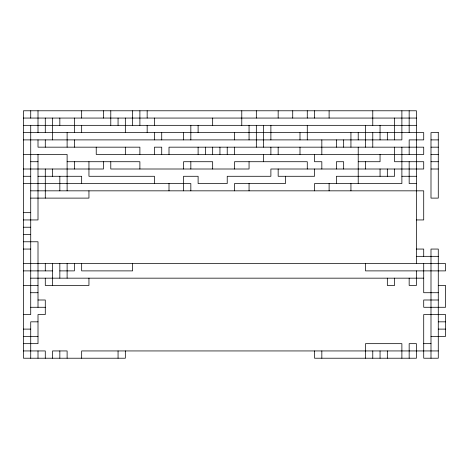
<?xml version="1.0" encoding="UTF-8"?>
<svg xmlns="http://www.w3.org/2000/svg" width="469" height="469" viewBox="0 0 469 469"><rect width="100%" height="100%" fill="white"/><g stroke="black" fill="none" stroke-linecap="round" stroke-linejoin="round"><path stroke-width="0.7" d="M23.45 118.059L416.437 118.059M23.45 125.334L416.437 125.334M23.45 132.616L423.718 132.616L423.718 139.891L409.161 139.891L409.161 154.448M23.45 139.891L401.886 139.891L401.886 110.784M430.993 139.891L438.275 139.891M430.993 147.166L438.275 147.166M23.45 154.448L67.114 154.448L67.114 190.836M430.993 154.448L438.275 154.448M30.725 161.723L38.007 161.723M67.114 161.723L139.891 161.723L139.891 169.004M358.216 161.723L380.054 161.723L380.054 154.448M430.993 161.723L438.275 161.723M23.45 169.004L103.502 169.004L103.502 161.723M430.993 169.004L438.275 169.004M23.45 176.28L30.725 176.28M38.007 176.28L81.67 176.28L81.67 183.555M401.886 176.28L416.437 176.28M23.45 183.555L190.836 183.555L190.836 190.836M416.437 183.555L409.161 183.555L409.161 161.723M30.725 190.836L423.718 190.836L423.718 219.943L416.437 219.943M30.725 198.111L88.946 198.111L88.946 190.836M23.45 212.668L30.725 212.668M23.45 219.943L38.007 219.943L38.007 154.448M23.45 227.225L30.725 227.225M23.45 234.5L30.725 234.5M23.45 241.775L38.007 241.775L38.007 307.277M23.45 249.057L30.725 249.057M416.437 249.057L423.718 249.057L423.718 256.332M416.437 256.332L438.275 256.332M23.45 263.613L445.55 263.613L445.55 270.889L365.498 270.889L365.498 263.613M23.45 270.889L52.563 270.889M59.839 270.889L74.395 270.889L74.395 263.613M30.725 278.164L423.718 278.164M23.45 285.445L38.007 285.445M438.275 285.445L445.55 285.445L445.55 307.277L423.718 307.277L423.718 299.996L438.275 299.996M30.725 292.72L38.007 292.72M438.275 292.72L423.718 292.72L423.718 263.613M38.007 299.996L45.282 299.996L45.282 314.552L38.007 314.552L38.007 343.666L23.45 343.666M30.725 307.277L45.282 307.277M23.45 314.552L30.725 314.552L30.725 125.334M38.007 321.834L30.725 321.834L30.725 358.216M438.275 321.834L445.55 321.834M23.45 329.109L30.725 329.109M438.275 329.109L445.55 329.109M23.45 336.384L38.007 336.384M430.993 336.384L445.55 336.384L445.55 314.552L423.718 314.552L423.718 358.216L438.275 358.216L438.275 249.057L430.993 249.057L430.993 358.216M423.718 343.666L430.993 343.666M23.45 350.941L45.282 350.941L45.282 358.216M438.275 350.941L81.67 350.941L81.67 358.216M416.437 263.613L416.437 110.784L23.45 110.784L23.45 358.216L125.334 358.216L125.334 350.941M416.437 270.889L416.437 285.445L409.161 285.445L409.161 278.164M409.161 110.784L409.161 132.616M409.161 358.216L409.161 343.666L416.437 343.666L416.437 358.216L314.552 358.216L314.552 350.941M401.886 147.166L401.886 183.555L314.552 183.555L314.552 190.836M401.886 358.216L401.886 343.666L365.498 343.666L365.498 358.216M394.605 118.059L394.605 139.891M394.605 147.166L394.605 161.723L423.718 161.723L423.718 169.004L270.889 169.004L270.889 176.28L227.225 176.28L227.225 183.555L198.111 183.555L198.111 176.28L183.555 176.28L183.555 190.836M394.605 169.004L394.605 176.28L336.384 176.28L336.384 183.555M394.605 278.164L394.605 285.445L387.33 285.445L387.33 278.164M387.33 132.616L387.33 139.891M387.33 169.004L387.33 176.28M387.33 350.941L387.33 358.216M380.054 125.334L380.054 139.891M380.054 169.004L380.054 176.28M380.054 350.941L380.054 358.216M372.773 110.784L372.773 125.334M372.773 132.616L372.773 147.166M372.773 350.941L372.773 358.216M365.498 125.334L365.498 147.166M365.498 161.723L365.498 169.004M358.216 132.616L358.216 139.891M358.216 147.166L358.216 183.555M350.941 132.616L350.941 147.166M350.941 183.555L350.941 190.836M343.666 139.891L343.666 147.166M343.666 169.004L343.666 161.723L336.384 161.723L336.384 169.004M336.384 139.891L336.384 147.166M329.109 110.784L329.109 118.059M329.109 183.555L329.109 190.836M321.834 139.891L321.834 154.448M321.834 169.004L321.834 161.723L314.552 161.723L314.552 154.448M321.834 350.941L321.834 358.216M314.552 110.784L314.552 118.059M314.552 169.004L314.552 176.28L278.164 176.28L278.164 169.004M307.277 110.784L307.277 118.059M307.277 125.334L307.277 139.891M307.277 169.004L307.277 161.723L234.5 161.723L234.5 169.004M299.996 132.616L299.996 139.891M299.996 147.166L299.996 154.448M292.72 110.784L292.72 118.059M285.445 176.28L285.445 183.555L234.5 183.555L234.5 190.836M278.164 110.784L278.164 118.059M278.164 147.166L278.164 154.448M270.889 125.334L270.889 139.891M270.889 147.166L270.889 154.448M263.613 125.334L263.613 147.166M263.613 154.448L263.613 161.723M256.332 110.784L256.332 118.059M256.332 125.334L256.332 147.166M249.057 125.334L249.057 139.891M249.057 161.723L249.057 169.004L110.784 169.004L110.784 161.723M249.057 183.555L249.057 190.836M241.775 110.784L241.775 125.334M234.5 132.616L234.5 139.891M234.5 147.166L234.5 154.448M227.225 147.166L227.225 154.448M219.943 147.166L219.943 154.448M212.668 118.059L212.668 125.334M212.668 147.166L212.668 154.448M212.668 169.004L212.668 161.723L183.555 161.723L183.555 169.004M205.387 147.166L205.387 154.448M198.111 125.334L198.111 132.616M198.111 147.166L198.111 154.448M190.836 125.334L190.836 139.891M190.836 161.723L190.836 169.004M183.555 132.616L183.555 139.891M169.004 154.448L169.004 147.166L423.718 147.166L423.718 154.448L96.227 154.448L96.227 147.166M169.004 183.555L169.004 190.836M161.723 132.616L161.723 139.891M161.723 154.448L161.723 147.166L154.448 147.166L154.448 154.448M154.448 118.059L154.448 125.334M154.448 132.616L154.448 139.891M154.448 183.555L154.448 176.28L88.946 176.28L88.946 161.723M147.166 110.784L147.166 118.059M147.166 125.334L147.166 132.616M139.891 110.784L139.891 125.334M139.891 154.448L139.891 147.166L38.007 147.166L38.007 139.891M132.616 110.784L132.616 125.334M132.616 263.613L132.616 270.889L81.67 270.889L81.67 263.613M125.334 118.059L125.334 132.616M125.334 147.166L125.334 154.448M118.059 118.059L118.059 125.334M118.059 350.941L118.059 358.216M110.784 110.784L110.784 125.334M103.502 110.784L103.502 118.059M88.946 278.164L88.946 285.445L45.282 285.445L45.282 278.164M81.67 110.784L81.67 118.059M81.67 125.334L81.67 132.616M74.395 118.059L74.395 132.616M74.395 139.891L74.395 147.166M74.395 161.723L74.395 169.004M67.114 132.616L67.114 147.166M67.114 263.613L67.114 278.164M67.114 358.216L67.114 350.941L52.563 350.941L52.563 358.216M59.839 118.059L59.839 125.334M59.839 176.28L59.839 190.836M59.839 263.613L59.839 278.164M59.839 350.941L59.839 358.216M52.563 118.059L52.563 139.891M52.563 169.004L52.563 176.28M52.563 263.613L52.563 285.445M45.282 118.059L45.282 132.616M45.282 139.891L45.282 147.166M45.282 169.004L45.282 198.111M45.282 263.613L45.282 270.889M38.007 110.784L38.007 132.616M38.007 350.941L38.007 358.216M30.725 110.784L30.725 118.059M438.275 132.616L430.993 132.616L430.993 198.111L438.275 198.111L438.275 132.616"/></g></svg>
